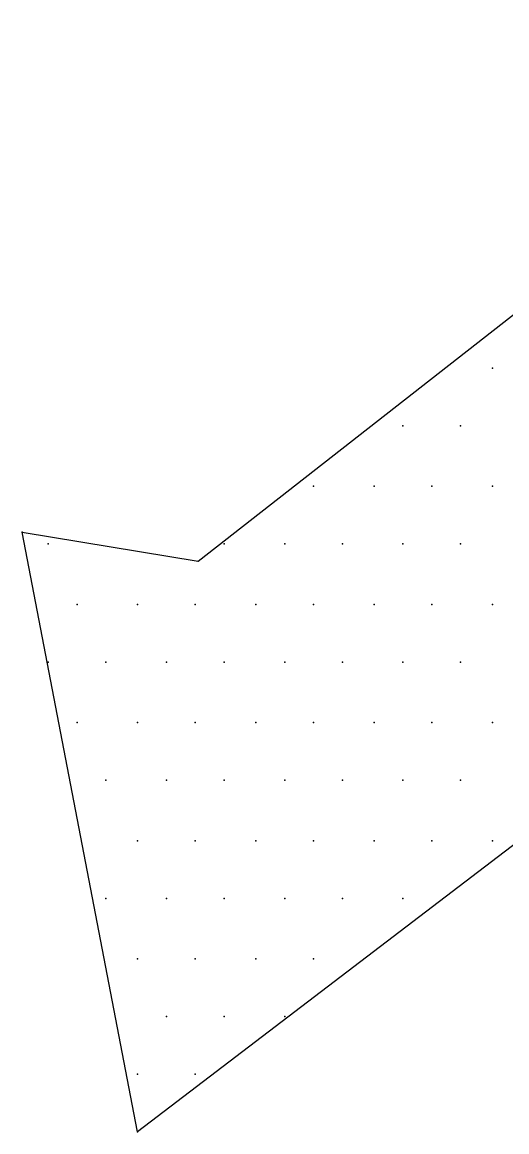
# Model space of a CAD drawing. Extents: x 199580 to 199930, y 645370 to 645670.
# Drawn here: x 199657.003 to 199657.358, y 645640.753 to 645641.566 of the extents above; entities that cross this region are included whole.
import ezdxf

# ---------------------------------------------------------------- set-up
doc = ezdxf.new("R2010")
doc.units = 0
doc.header["$LTSCALE"] = 0.2
doc.layers.add('KOTERET', color=1, linetype='Continuous')

msp = doc.modelspace()

# ---------------------------------------------------------------- linework, layer by layer
at = {"layer": 'KOTERET', "color": 2, "linetype": 'Continuous'}
for points in [[(199657.13187, 645641.17093), (199657.63646, 645641.56573)], [(199657.34722, 645641.31238), (199657.34722, 645641.31238)], [(199657.28177, 645641.27016), (199657.28177, 645641.27016)], [(199657.32399, 645641.27016), (199657.32399, 645641.27016)], [(199657.72091, 645641.23638), (199657.08753, 645640.7529)], [(199657.21632, 645641.22582), (199657.21632, 645641.22582)], [(199657.26065, 645641.22582), (199657.26065, 645641.22582)], [(199657.30288, 645641.22582), (199657.30288, 645641.22582)], [(199657.34722, 645641.22582), (199657.34722, 645641.22582)], [(199657.00308, 645641.19204), (199657.13187, 645641.17093)], [(199657.08753, 645640.7529), (199657.00308, 645641.19204)], [(199657.02208, 645641.18359), (199657.02208, 645641.18359)], [(199657.15087, 645641.18359), (199657.15087, 645641.18359)], [(199657.19521, 645641.18359), (199657.19521, 645641.18359)], [(199657.23743, 645641.18359), (199657.23743, 645641.18359)], [(199657.28177, 645641.18359), (199657.28177, 645641.18359)], [(199657.32399, 645641.18359), (199657.32399, 645641.18359)], [(199657.04319, 645641.13926), (199657.04319, 645641.13926)], [(199657.08753, 645641.13926), (199657.08753, 645641.13926)], [(199657.12976, 645641.13926), (199657.12976, 645641.13926)], [(199657.17409, 645641.13926), (199657.17409, 645641.13926)], [(199657.21632, 645641.13926), (199657.21632, 645641.13926)], [(199657.26065, 645641.13926), (199657.26065, 645641.13926)], [(199657.30288, 645641.13926), (199657.30288, 645641.13926)], [(199657.34722, 645641.13926), (199657.34722, 645641.13926)], [(199657.02208, 645641.09703), (199657.02208, 645641.09703)], [(199657.06431, 645641.09703), (199657.06431, 645641.09703)], [(199657.10864, 645641.09703), (199657.10864, 645641.09703)], [(199657.15087, 645641.09703), (199657.15087, 645641.09703)], [(199657.19521, 645641.09703), (199657.19521, 645641.09703)], [(199657.23743, 645641.09703), (199657.23743, 645641.09703)], [(199657.28177, 645641.09703), (199657.28177, 645641.09703)], [(199657.32399, 645641.09703), (199657.32399, 645641.09703)], [(199657.04319, 645641.0527), (199657.04319, 645641.0527)], [(199657.08753, 645641.0527), (199657.08753, 645641.0527)], [(199657.12976, 645641.0527), (199657.12976, 645641.0527)], [(199657.17409, 645641.0527), (199657.17409, 645641.0527)], [(199657.21632, 645641.0527), (199657.21632, 645641.0527)], [(199657.26065, 645641.0527), (199657.26065, 645641.0527)], [(199657.30288, 645641.0527), (199657.30288, 645641.0527)], [(199657.34722, 645641.0527), (199657.34722, 645641.0527)], [(199657.06431, 645641.01047), (199657.06431, 645641.01047)], [(199657.10864, 645641.01047), (199657.10864, 645641.01047)], [(199657.15087, 645641.01047), (199657.15087, 645641.01047)], [(199657.19521, 645641.01047), (199657.19521, 645641.01047)], [(199657.23743, 645641.01047), (199657.23743, 645641.01047)], [(199657.28177, 645641.01047), (199657.28177, 645641.01047)], [(199657.32399, 645641.01047), (199657.32399, 645641.01047)], [(199657.08753, 645640.96613), (199657.08753, 645640.96613)], [(199657.12976, 645640.96613), (199657.12976, 645640.96613)], [(199657.17409, 645640.96613), (199657.17409, 645640.96613)], [(199657.21632, 645640.96613), (199657.21632, 645640.96613)], [(199657.26065, 645640.96613), (199657.26065, 645640.96613)], [(199657.30288, 645640.96613), (199657.30288, 645640.96613)], [(199657.34722, 645640.96613), (199657.34722, 645640.96613)], [(199657.06431, 645640.92391), (199657.06431, 645640.92391)], [(199657.10864, 645640.92391), (199657.10864, 645640.92391)], [(199657.15087, 645640.92391), (199657.15087, 645640.92391)], [(199657.19521, 645640.92391), (199657.19521, 645640.92391)], [(199657.23743, 645640.92391), (199657.23743, 645640.92391)], [(199657.28177, 645640.92391), (199657.28177, 645640.92391)], [(199657.08753, 645640.87957), (199657.08753, 645640.87957)], [(199657.12976, 645640.87957), (199657.12976, 645640.87957)], [(199657.17409, 645640.87957), (199657.17409, 645640.87957)], [(199657.21632, 645640.87957), (199657.21632, 645640.87957)], [(199657.10864, 645640.83735), (199657.10864, 645640.83735)], [(199657.15087, 645640.83735), (199657.15087, 645640.83735)], [(199657.19521, 645640.83735), (199657.19521, 645640.83735)], [(199657.08753, 645640.79512), (199657.08753, 645640.79512)], [(199657.12976, 645640.79512), (199657.12976, 645640.79512)]]:
    msp.add_lwpolyline(points, dxfattribs=at)
at = {"layer": 'KOTERET', "color": 1}
for p in [(199657.34722, 645641.31238), (199657.34722, 645641.31238), (199657.28177, 645641.27016), (199657.28177, 645641.27016), (199657.32399, 645641.27016), (199657.32399, 645641.27016), (199657.21632, 645641.22582), (199657.21632, 645641.22582), (199657.26065, 645641.22582), (199657.26065, 645641.22582), (199657.30288, 645641.22582), (199657.30288, 645641.22582), (199657.34722, 645641.22582), (199657.34722, 645641.22582), (199657.00308, 645641.19204), (199657.00308, 645641.19204), (199657.02208, 645641.18359), (199657.02208, 645641.18359), (199657.15087, 645641.18359), (199657.15087, 645641.18359), (199657.19521, 645641.18359), (199657.19521, 645641.18359), (199657.23743, 645641.18359), (199657.23743, 645641.18359), (199657.28177, 645641.18359), (199657.28177, 645641.18359), (199657.32399, 645641.18359), (199657.32399, 645641.18359), (199657.13187, 645641.17093), (199657.13187, 645641.17093), (199657.04319, 645641.13926), (199657.04319, 645641.13926), (199657.08753, 645641.13926), (199657.08753, 645641.13926), (199657.12976, 645641.13926), (199657.12976, 645641.13926), (199657.17409, 645641.13926), (199657.17409, 645641.13926), (199657.21632, 645641.13926), (199657.21632, 645641.13926), (199657.26065, 645641.13926), (199657.26065, 645641.13926), (199657.30288, 645641.13926), (199657.30288, 645641.13926), (199657.34722, 645641.13926), (199657.34722, 645641.13926), (199657.02208, 645641.09703), (199657.02208, 645641.09703), (199657.06431, 645641.09703), (199657.06431, 645641.09703), (199657.10864, 645641.09703), (199657.10864, 645641.09703), (199657.15087, 645641.09703), (199657.15087, 645641.09703), (199657.19521, 645641.09703), (199657.19521, 645641.09703), (199657.23743, 645641.09703), (199657.23743, 645641.09703), (199657.28177, 645641.09703), (199657.28177, 645641.09703), (199657.32399, 645641.09703), (199657.32399, 645641.09703), (199657.04319, 645641.0527), (199657.04319, 645641.0527), (199657.08753, 645641.0527), (199657.08753, 645641.0527), (199657.12976, 645641.0527), (199657.12976, 645641.0527), (199657.17409, 645641.0527), (199657.17409, 645641.0527), (199657.21632, 645641.0527), (199657.21632, 645641.0527), (199657.26065, 645641.0527), (199657.26065, 645641.0527), (199657.30288, 645641.0527), (199657.30288, 645641.0527), (199657.34722, 645641.0527), (199657.34722, 645641.0527), (199657.06431, 645641.01047), (199657.06431, 645641.01047), (199657.10864, 645641.01047), (199657.10864, 645641.01047), (199657.15087, 645641.01047), (199657.15087, 645641.01047), (199657.19521, 645641.01047), (199657.19521, 645641.01047), (199657.23743, 645641.01047), (199657.23743, 645641.01047), (199657.28177, 645641.01047), (199657.28177, 645641.01047), (199657.32399, 645641.01047), (199657.32399, 645641.01047), (199657.08753, 645640.96613), (199657.08753, 645640.96613), (199657.12976, 645640.96613), (199657.12976, 645640.96613), (199657.17409, 645640.96613), (199657.17409, 645640.96613), (199657.21632, 645640.96613), (199657.21632, 645640.96613), (199657.26065, 645640.96613), (199657.26065, 645640.96613), (199657.30288, 645640.96613), (199657.30288, 645640.96613), (199657.34722, 645640.96613), (199657.34722, 645640.96613), (199657.06431, 645640.92391), (199657.06431, 645640.92391), (199657.10864, 645640.92391), (199657.10864, 645640.92391), (199657.15087, 645640.92391), (199657.15087, 645640.92391), (199657.19521, 645640.92391), (199657.19521, 645640.92391), (199657.23743, 645640.92391), (199657.23743, 645640.92391), (199657.28177, 645640.92391), (199657.28177, 645640.92391), (199657.08753, 645640.87957), (199657.08753, 645640.87957), (199657.12976, 645640.87957), (199657.12976, 645640.87957), (199657.17409, 645640.87957), (199657.17409, 645640.87957), (199657.21632, 645640.87957), (199657.21632, 645640.87957), (199657.10864, 645640.83735), (199657.10864, 645640.83735), (199657.15087, 645640.83735), (199657.15087, 645640.83735), (199657.19521, 645640.83735), (199657.19521, 645640.83735), (199657.08753, 645640.79512), (199657.08753, 645640.79512), (199657.12976, 645640.79512), (199657.12976, 645640.79512), (199657.08753, 645640.7529), (199657.08753, 645640.7529)]:
    msp.add_point(p, dxfattribs=at)

doc.saveas('drawing.dxf')
